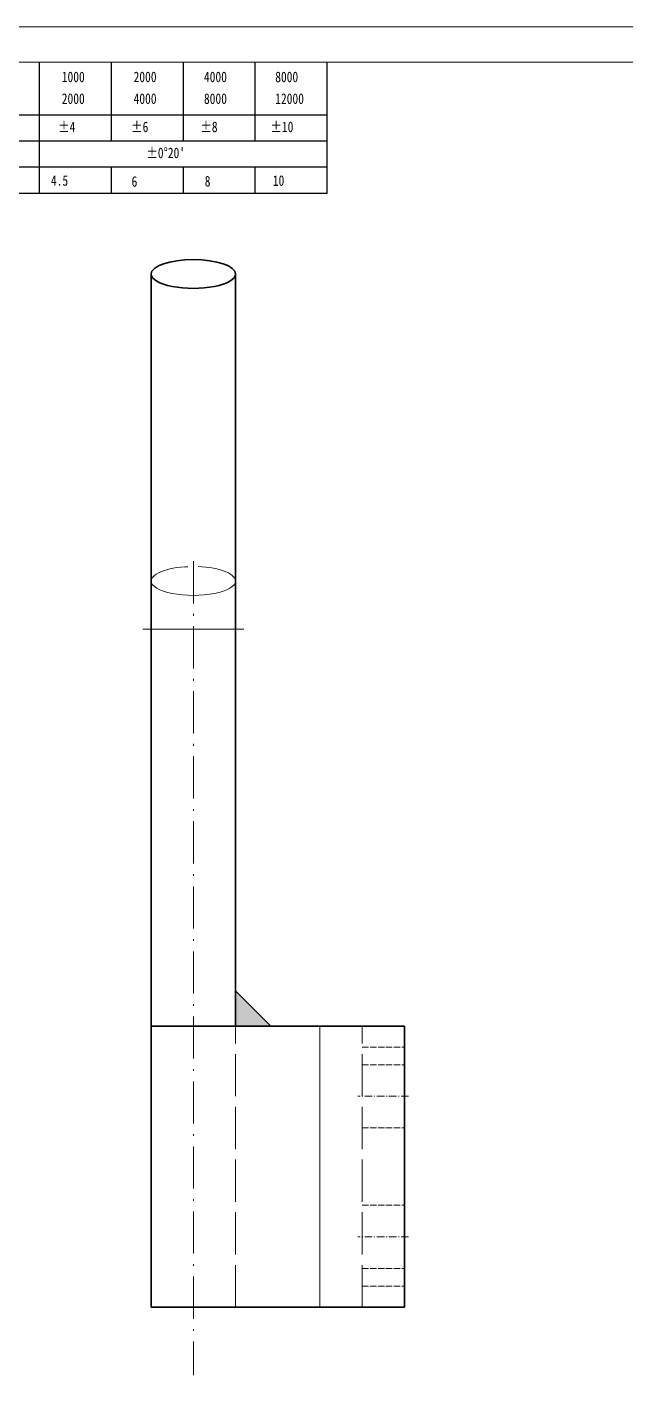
# Model space of a CAD drawing. Header units: millimetres. Extents: x -30157 to 38882, y -29543 to -7215.
# Drawn here: x -29944.2 to -29859.2, y -29437.3 to -29245.5 of the extents above; entities that cross this region are included whole.
import ezdxf

# ---------------------------------------------------------------- set-up
doc = ezdxf.new("R2010")
doc.units = ezdxf.units.MM
doc.header["$LTSCALE"] = 0.5
doc.linetypes.add('DASHDOT', pattern=[18.5, 12, -3, 0.5, -3])
doc.linetypes.add('DASHED', pattern=[15, 12, -3])
for name, color, linetype, lineweight in [('图框', 7, 'Continuous', 18), ('标注线', 3, 'Continuous', 18), ('粗实线', 7, 'Continuous', 35)]:
    doc.layers.add(name, color=color, linetype=linetype, lineweight=lineweight)
doc.layers.add('图框文字', color=7, linetype='Continuous')
doc.layers.add('打印-禁用', color=7, linetype='Continuous', lineweight=15, plot=False)
doc.styles.add('国标', font='simfang.ttf', dxfattribs={"width": 0.8})

# ---------------------------------------------------------------- blocks, each defined once
blk = doc.blocks.new('GZDEH零件A3图框V01版')
at = {"layer": '图框', "linetype": 'Continuous'}
blk.add_line((3272.49, -1554.46), (2882.49, -1554.46), dxfattribs=at)
at = {"layer": '图框文字', "color": 9}
for p, q in [((3072.2, -1561.98), (3072.2, -1554.46)), ((3082.42, -1561.98), (3082.42, -1554.46)), ((3092.64, -1561.98), (3092.64, -1554.46)), ((3102.86, -1561.98), (3102.86, -1554.46)), ((3113.09, -1573.08), (3113.09, -1554.46)), ((2996.09, -1561.98), (3113.09, -1561.98)), ((3072.2, -1573.08), (3072.2, -1561.98)), ((3082.42, -1565.68), (3082.42, -1561.98)), ((3092.64, -1565.68), (3092.64, -1561.98)), ((3102.86, -1565.68), (3102.86, -1561.98)), ((2996.09, -1565.68), (3113.09, -1565.68)), ((2996.09, -1569.38), (3113.09, -1569.38)), ((3082.42, -1573.08), (3082.42, -1569.48)), ((3092.64, -1573.08), (3092.64, -1569.38)), ((3102.86, -1573.08), (3102.86, -1569.38)), ((2990.09, -1573.08), (3113.09, -1573.08))]:
    blk.add_line(p, q, dxfattribs=at)
at = {"layer": '打印-禁用', "linetype": 'Continuous'}
blk.add_line((3277.49, -1549.46), (2857.49, -1549.46), dxfattribs=at)
at = {"layer": '图框文字', "color": 9, "style": '国标', "width": 0.8}
for s, p in [('1000', (3075.36, -1557.31)), ('2000', (3085.57, -1557.31)), ('4000', (3095.57, -1557.31)), ('8000', (3105.7, -1557.31)), ('2000', (3075.36, -1560.41)), ('4000', (3085.57, -1560.41)), ('8000', (3095.57, -1560.41)), ('12000', (3105.7, -1560.41)), ('±4', (3074.85, -1564.42)), ('±6', (3085.22, -1564.42)), ('±8', (3095.06, -1564.42)), ('±10', (3105.02, -1564.42)), ("±0%%D20'", (3087.38, -1568.12)), ('4.5', (3073.82, -1572.05)), ('10', (3105.36, -1572.06)), ('6', (3085.28, -1572.19)), ('8', (3095.68, -1572.15))]:
    blk.add_text(s, height=1.5, dxfattribs=at).set_placement(p)
blk = doc.blocks.new('DEH A3')
at = {"layer": '图框'}
blk.add_blockref('GZDEH零件A3图框V01版', (-2857.49, 1846.46), dxfattribs=at)
blk = doc.blocks.new('WELDING_5')
at = {"layer": '粗实线'}
blk.add_hatch(color=256, dxfattribs=at).paths.add_polyline_path([(0, 5), (0, 0), (5, 0)])
for q in [(0, 5), (5, 0)]:
    blk.add_line((0, 0), q, dxfattribs=at)
blk.add_lwpolyline([(0, 5), (5, 0)], dxfattribs=at)

msp = doc.modelspace()

# ---------------------------------------------------------------- linework, layer by layer
at = {"color": 7, "lineweight": 35}
for p, q in [((-29926.519, -29324.331), (-29926.519, -29280.66)), ((-29914.519, -29324.331), (-29914.519, -29280.66)), ((-29926.519, -29387.645), (-29926.519, -29331.172)), ((-29914.519, -29387.645), (-29914.519, -29331.172)), ((-29926.519, -29427.645), (-29926.519, -29387.645)), ((-29926.519, -29387.645), (-29902.519, -29387.645)), ((-29890.519, -29427.645), (-29890.519, -29387.645)), ((-29926.519, -29427.645), (-29902.519, -29427.645))]:
    msp.add_line(p, q, dxfattribs=at)
at = {"color": 2, "linetype": 'DASHDOT', "lineweight": 13}
msp.add_line((-29920.519, -29321.524), (-29920.519, -29437.293), dxfattribs=at)
at = {"color": 7, "lineweight": 35, "ltscale": 0.17101}
for p, q in [((-29926.519, -29331.172), (-29926.519, -29324.331)), ((-29914.519, -29331.172), (-29914.519, -29324.331))]:
    msp.add_line(p, q, dxfattribs=at)
at = {"color": 2, "linetype": 'DASHDOT', "lineweight": 13, "ltscale": 0.36001}
msp.add_line((-29913.319, -29331.172), (-29927.72, -29331.172), dxfattribs=at)
at = {"color": 7, "lineweight": 13, "ltscale": 0.3}
msp.add_line((-29926.519, -29331.172), (-29914.519, -29331.172), dxfattribs=at)
at = {"color": 1, "linetype": 'DASHED', "lineweight": 13, "ltscale": 0.3}
msp.add_line((-29926.519, -29331.172), (-29914.519, -29331.172), dxfattribs=at)
at = {"color": 1, "linetype": 'DASHED', "lineweight": 13}
for p, q in [((-29926.519, -29427.645), (-29926.519, -29387.645)), ((-29914.519, -29427.645), (-29914.519, -29387.645)), ((-29902.519, -29427.645), (-29902.519, -29387.645)), ((-29896.519, -29427.645), (-29896.519, -29387.645))]:
    msp.add_line(p, q, dxfattribs=at)
at = {"color": 7, "lineweight": 35, "ltscale": 0.3}
for p, q in [((-29890.519, -29387.645), (-29902.519, -29387.645)), ((-29926.519, -29427.645), (-29914.519, -29427.645)), ((-29890.519, -29427.645), (-29902.519, -29427.645))]:
    msp.add_line(p, q, dxfattribs=at)
at = {"color": 7, "lineweight": 13}
msp.add_line((-29902.519, -29427.645), (-29902.519, -29387.645), dxfattribs=at)
at = {"color": 1, "linetype": 'DASHED', "lineweight": 13, "ltscale": 0.15}
for p, q in [((-29896.519, -29390.645), (-29890.519, -29390.645)), ((-29896.519, -29393.145), (-29890.519, -29393.145)), ((-29896.519, -29402.145), (-29890.519, -29402.145)), ((-29896.519, -29413.145), (-29890.519, -29413.145)), ((-29896.519, -29422.145), (-29890.519, -29422.145)), ((-29896.519, -29424.645), (-29890.519, -29424.645))]:
    msp.add_line(p, q, dxfattribs=at)
at = {"color": 2, "linetype": 'DASHDOT', "lineweight": 13, "ltscale": 0.180017}
for p, q in [((-29889.919, -29397.645), (-29897.12, -29397.645)), ((-29889.919, -29417.645), (-29897.12, -29417.645))]:
    msp.add_line(p, q, dxfattribs=at)
at = {"color": 7, "lineweight": 35}
for start_param, end_param in [(3.1415927, 6.2831853), (6.2831853, 9.424778)]:
    msp.add_ellipse((-29920.519, -29280.66), major_axis=(-6, 0), ratio=0.3420201, start_param=start_param, end_param=end_param, dxfattribs=at)
at = {"color": 1, "linetype": 'DASHED', "lineweight": 13}
msp.add_ellipse((-29920.519, -29324.331), major_axis=(-6, 0), ratio=0.3420201, start_param=3.1415927, end_param=6.2831853, dxfattribs=at)
at = {"color": 7, "lineweight": 13}
msp.add_ellipse((-29920.519, -29324.331), major_axis=(-6, 0), ratio=0.3420201, start_param=6.2831853, end_param=9.424778, dxfattribs=at)

# ---------------------------------------------------------------- block references
at = {"layer": '图框'}
msp.add_blockref('DEH A3', (-30157.091, -29542.523), dxfattribs=at)
at = {"layer": '标注线'}
msp.add_blockref('WELDING_5', (-29914.519, -29387.645), dxfattribs=at)

doc.saveas('drawing.dxf')
